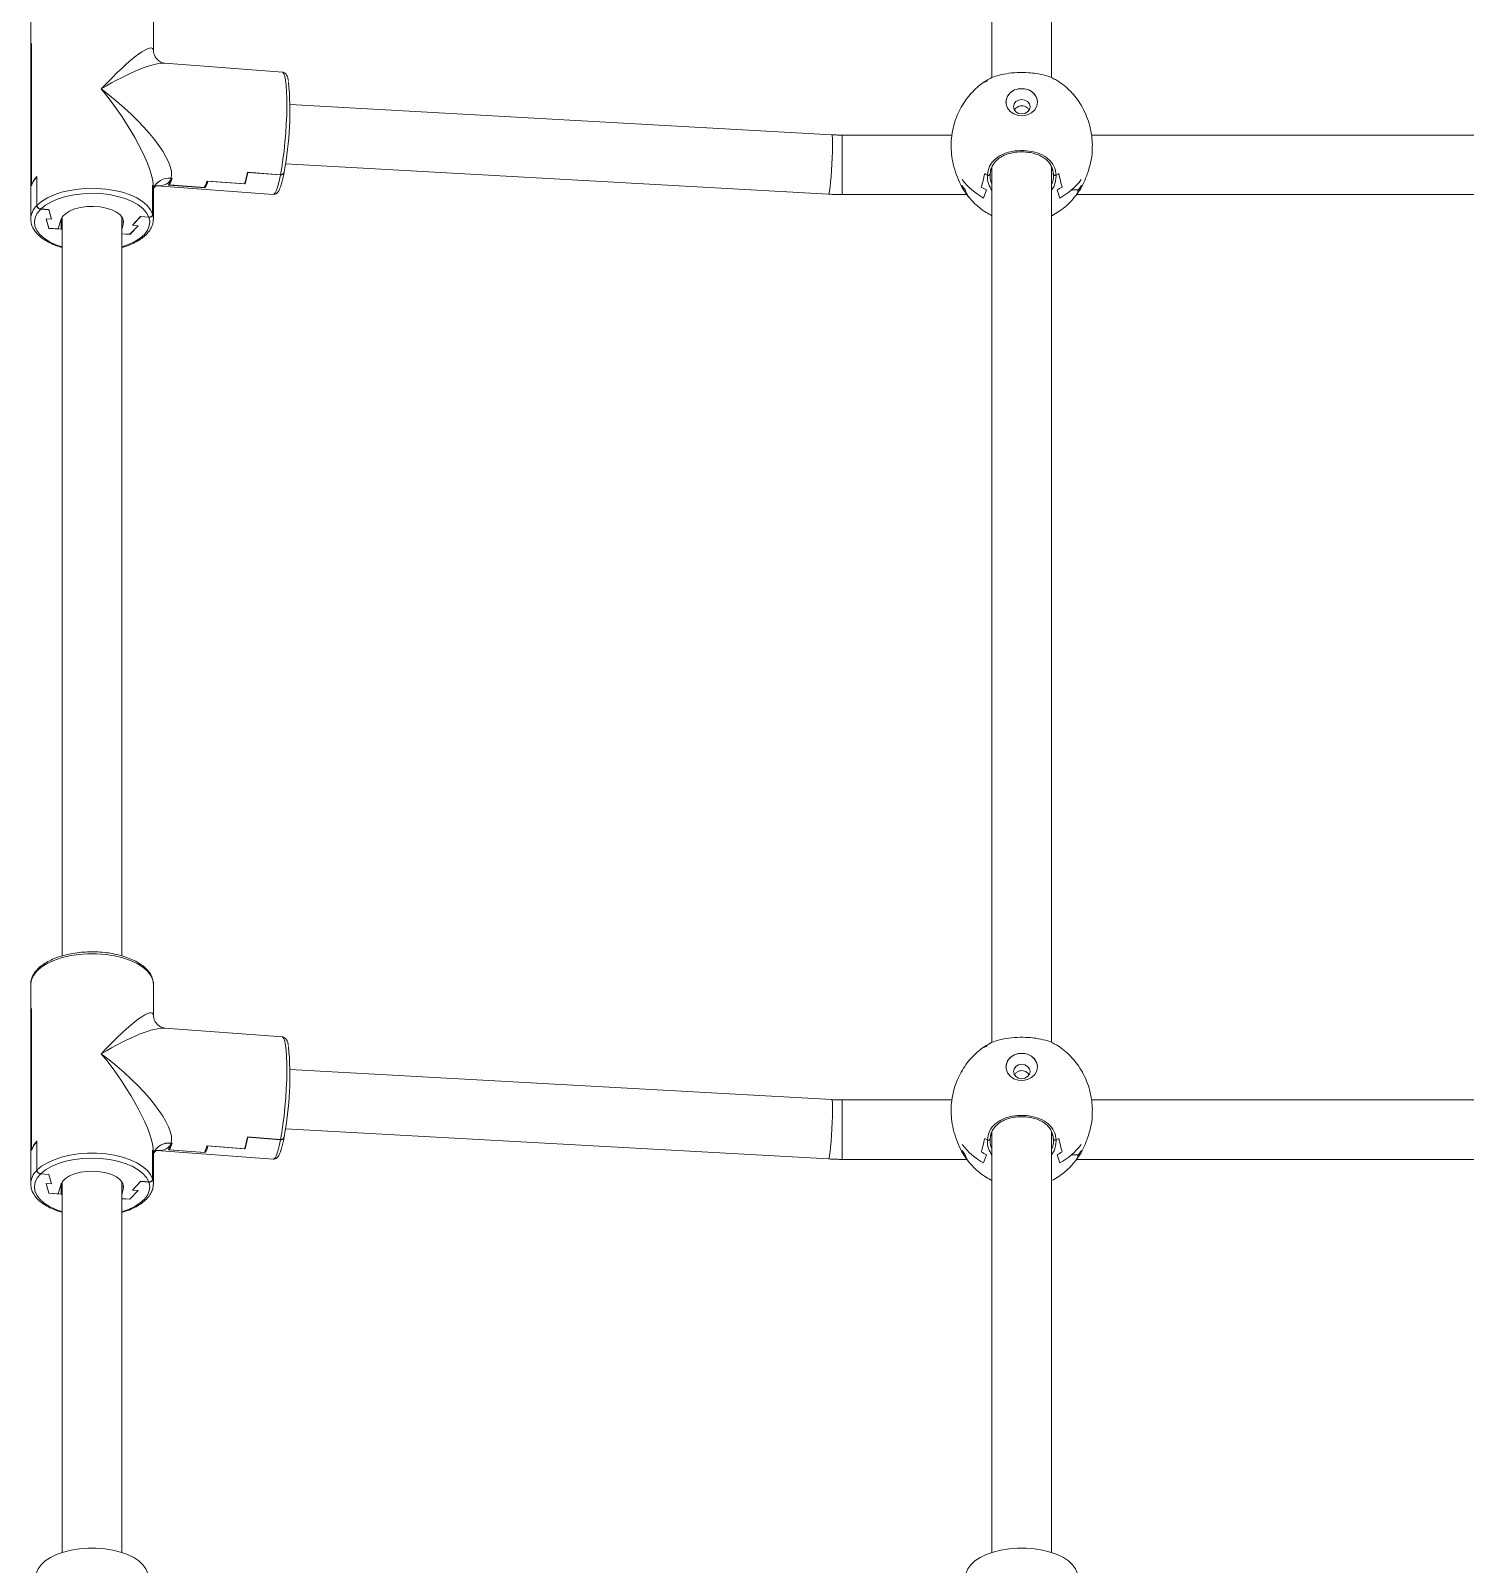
# Model space of a CAD drawing. Header units: millimetres. Extents: x -8092 to 6423, y -6886 to 5604.
# Drawn here: x -461.9 to -76.1, y 2579.3 to 2991.9 of the extents above; entities that cross this region are included whole.
import ezdxf

# ---------------------------------------------------------------- set-up
doc = ezdxf.new("R2010")
doc.units = ezdxf.units.MM
doc.layers.add('DIKOM_ОБЪЕКТ', color=7, linetype='Continuous')

msp = doc.modelspace()

# ---------------------------------------------------------------- linework, layer by layer
at = {"layer": 'DIKOM_ОБЪЕКТ', "color": 7, "linetype": 'Continuous', "lineweight": 15}
for p, q in [((-203.405, 3214.84), (-203.405, 2979.262)), ((-187.405, 2979.259), (-187.405, 3214.855)), ((-461.905, 2994.87), (-461.905, 2987.169)), ((-428.905, 2986.443), (-428.905, 2994.87)), ((-461.721, 2950.243), (-461.721, 2988.402)), ((-461.721, 2988.315), (-461.721, 2950.156)), ((-461.905, 2987.083), (-461.905, 2941.223)), ((-394.226, 2980.729), (-425.819, 2983.115)), ((-246.448, 2963.878), (-392.171, 2972)), ((-214.15, 2963.802), (-243.703, 2963.802)), ((-243.703, 2947.802), (-243.703, 2963.802)), ((35.85, 2963.802), (-176.648, 2963.802)), ((-393.384, 2956.043), (-247.338, 2947.903)), ((-203.405, 2955.258), (-203.405, 2719.68)), ((-187.405, 2719.677), (-187.405, 2955.274)), ((-460.255, 2952.53), (-460.255, 2944.829)), ((-460.255, 2952.53), (-460.209, 2952.526)), ((-460.209, 2952.664), (-460.209, 2944.876)), ((-429.112, 2950.315), (-429.112, 2942.528)), ((-424.89, 2950.357), (-415.001, 2949.61)), ((-424.605, 2950.885), (-424.605, 2950.396)), ((-415.211, 2949.686), (-424.605, 2950.396)), ((-424.145, 2952.164), (-423.898, 2952.146)), ((-414.504, 2951.436), (-404.368, 2950.671)), ((-414.257, 2951.418), (-404.269, 2950.663)), ((-404.269, 2950.663), (-404.269, 2951.011)), ((-394.724, 2953.149), (-403.623, 2953.821)), ((-403.539, 2953.736), (-403.539, 2953.814)), ((-403.539, 2953.736), (-394.739, 2953.072)), ((-203.921, 2953.209), (-203.921, 2952.786)), ((-461.721, 2950.243), (-461.695, 2950.241)), ((-429.112, 2950.178), (-429.095, 2950.177)), ((-429.095, 2942.476), (-429.095, 2950.177)), ((-428.905, 2949.011), (-428.905, 2949.651)), ((-428.905, 2941.223), (-428.905, 2948.924)), ((-427.974, 2950.184), (-396.711, 2947.822)), ((-415.001, 2949.61), (-415.001, 2950.076)), ((-243.703, 2947.802), (-210.165, 2947.802)), ((-209.607, 2947.073), (-209.431, 2947.073)), ((-205.655, 2946.86), (-204.905, 2949.045)), ((-204.905, 2949.045), (-205.655, 2946.86)), ((-186.701, 2950.061), (-187.405, 2948.986)), ((-185.905, 2949.045), (-185.155, 2946.86)), ((-185.155, 2946.86), (-185.905, 2949.045)), ((-182.017, 2949.037), (-180.221, 2949.037)), ((-180.642, 2947.802), (39.835, 2947.802)), ((-459.216, 2943.885), (-457.006, 2943.718)), ((-457.036, 2943.771), (-459.168, 2943.932)), ((-456.282, 2941.18), (-457.036, 2943.771)), ((-456.282, 2941.18), (-457.006, 2943.718)), ((-461.905, 2941.223), (-461.888, 2940.844)), ((-456.282, 2941.18), (-457.766, 2941.291)), ((-457.766, 2941.291), (-457.027, 2938.701)), ((-457.766, 2941.291), (-457.027, 2938.752)), ((-457.027, 2938.752), (-457.027, 2938.701)), ((-454.54, 2938.564), (-457.027, 2938.752)), ((-457.027, 2938.701), (-453.665, 2938.447)), ((-454.54, 2938.564), (-453.81, 2940.993)), ((-453.665, 2938.447), (-453.665, 2941.365)), ((-453.405, 2941.798), (-453.405, 2742.976)), ((-437.405, 2742.97), (-437.405, 2941.798)), ((-437, 2939.723), (-437.405, 2938.375)), ((-437, 2940.993), (-437, 2939.723)), ((-435.273, 2937.058), (-433.045, 2939.425)), ((-435.243, 2937.107), (-433.045, 2939.425)), ((-432.285, 2941.902), (-434.528, 2939.537)), ((-432.344, 2941.856), (-434.528, 2939.537)), ((-433.045, 2939.425), (-434.528, 2939.537)), ((-432.344, 2941.856), (-430.134, 2941.689)), ((-430.153, 2941.741), (-432.285, 2941.902)), ((-428.908, 2941.077), (-428.905, 2941.223)), ((-435.243, 2937.107), (-437.405, 2937.27)), ((-437.405, 2937.219), (-435.273, 2937.058)), ((-435.273, 2937.109), (-435.273, 2937.058)), ((-461.905, 2735.289), (-461.902, 2735.438)), ((-461.905, 2735.289), (-461.905, 2727.588)), ((-428.905, 2726.861), (-428.905, 2735.289)), ((-461.905, 2727.501), (-461.905, 2681.642)), ((-461.721, 2690.661), (-461.721, 2728.82)), ((-461.721, 2728.733), (-461.721, 2690.575)), ((-394.226, 2721.147), (-425.819, 2723.533)), ((-246.448, 2704.296), (-392.171, 2712.418)), ((-214.15, 2704.22), (-243.703, 2704.22)), ((-243.703, 2688.22), (-243.703, 2704.22)), ((35.85, 2704.22), (-176.648, 2704.22)), ((-393.384, 2696.461), (-247.338, 2688.321)), ((-203.405, 2695.676), (-203.405, 2582.449)), ((-187.405, 2582.449), (-187.405, 2695.692)), ((-461.721, 2690.661), (-461.695, 2690.659)), ((-460.255, 2692.948), (-460.255, 2685.247)), ((-460.255, 2692.948), (-460.209, 2692.945)), ((-460.209, 2693.082), (-460.209, 2685.295)), ((-429.112, 2690.733), (-429.112, 2682.946)), ((-429.112, 2690.596), (-429.095, 2690.595)), ((-429.095, 2682.894), (-429.095, 2690.595)), ((-427.974, 2690.602), (-396.711, 2688.241)), ((-424.89, 2690.775), (-415.001, 2690.029)), ((-424.605, 2691.303), (-424.605, 2690.814)), ((-415.211, 2690.104), (-424.605, 2690.814)), ((-424.145, 2692.583), (-423.898, 2692.564)), ((-415.001, 2690.029), (-415.001, 2690.494)), ((-414.504, 2691.854), (-404.368, 2691.089)), ((-414.257, 2691.836), (-404.269, 2691.082)), ((-404.269, 2691.082), (-404.269, 2691.43)), ((-394.724, 2693.567), (-403.623, 2694.239)), ((-403.539, 2694.155), (-403.539, 2694.233)), ((-403.539, 2694.155), (-394.739, 2693.49)), ((-203.921, 2693.627), (-203.921, 2693.204)), ((-186.701, 2690.479), (-187.405, 2689.405)), ((-428.905, 2689.429), (-428.905, 2690.069)), ((-428.905, 2681.642), (-428.905, 2689.343)), ((-243.703, 2688.22), (-210.165, 2688.22)), ((-209.607, 2687.492), (-209.431, 2687.492)), ((-205.655, 2687.278), (-204.905, 2689.463)), ((-204.905, 2689.463), (-205.655, 2687.278)), ((-185.905, 2689.463), (-185.155, 2687.278)), ((-185.155, 2687.278), (-185.905, 2689.463)), ((-182.017, 2689.455), (-180.221, 2689.455)), ((-180.642, 2688.22), (39.835, 2688.22)), ((-459.216, 2684.303), (-457.006, 2684.137)), ((-457.036, 2684.189), (-459.168, 2684.351)), ((-456.282, 2681.598), (-457.036, 2684.189)), ((-456.282, 2681.598), (-457.006, 2684.137)), ((-453.405, 2682.216), (-453.405, 2582.449)), ((-437.405, 2582.449), (-437.405, 2682.216)), ((-432.285, 2682.32), (-434.528, 2679.955)), ((-432.344, 2682.274), (-434.528, 2679.955)), ((-432.344, 2682.274), (-430.134, 2682.107)), ((-430.153, 2682.159), (-432.285, 2682.32)), ((-461.905, 2681.642), (-461.888, 2681.262)), ((-456.282, 2681.598), (-457.766, 2681.71)), ((-457.766, 2681.71), (-457.027, 2679.119)), ((-457.766, 2681.71), (-457.027, 2679.17)), ((-457.027, 2679.17), (-457.027, 2679.119)), ((-454.54, 2678.982), (-457.027, 2679.17)), ((-457.027, 2679.119), (-453.665, 2678.865)), ((-454.54, 2678.982), (-453.81, 2681.411)), ((-453.665, 2678.865), (-453.665, 2681.783)), ((-437, 2680.142), (-437.405, 2678.793)), ((-437, 2681.411), (-437, 2680.142)), ((-435.273, 2677.476), (-433.045, 2679.843)), ((-435.243, 2677.525), (-433.045, 2679.843)), ((-433.045, 2679.843), (-434.528, 2679.955)), ((-428.908, 2681.496), (-428.905, 2681.642)), ((-435.243, 2677.525), (-437.405, 2677.688)), ((-437.405, 2677.637), (-435.273, 2677.476)), ((-435.273, 2677.527), (-435.273, 2677.476))]:
    msp.add_line(p, q, dxfattribs=at)
at = {"layer": 'DIKOM_ОБЪЕКТ', "color": 7, "linetype": 'Continuous', "lineweight": 15, "flags": 128}
for points in [[(-394.724, 2953.149), (-394.384, 2955.075), (-394.068, 2957.207), (-393.783, 2959.495), (-393.536, 2961.89), (-393.331, 2964.338), (-393.175, 2966.785), (-393.069, 2969.176), (-393.016, 2971.458), (-393.019, 2973.58), (-393.075, 2975.495), (-393.185, 2977.16), (-393.346, 2978.539), (-393.554, 2979.601), (-393.805, 2980.321), (-394.092, 2980.685), (-394.226, 2980.729)], [(-191.155, 2972.674), (-191.344, 2971.59), (-191.894, 2970.602), (-192.755, 2969.798), (-193.852, 2969.25), (-195.088, 2969.006), (-196.351, 2969.088), (-197.53, 2969.489), (-198.521, 2970.172), (-199.234, 2971.078), (-199.608, 2972.125), (-199.608, 2973.222), (-199.234, 2974.269), (-198.521, 2975.175), (-197.53, 2975.858), (-196.351, 2976.259), (-195.088, 2976.341), (-193.852, 2976.097), (-192.755, 2975.549), (-191.894, 2974.745), (-191.344, 2973.758), (-191.155, 2972.674)], [(-195.405, 2973.377), (-196.266, 2973.229), (-196.996, 2972.807), (-197.484, 2972.176), (-197.655, 2971.43), (-197.484, 2970.685), (-196.996, 2970.054), (-196.266, 2969.632), (-195.405, 2969.484), (-194.544, 2969.632), (-193.814, 2970.054), (-193.326, 2970.685), (-193.155, 2971.43), (-193.326, 2972.176), (-193.814, 2972.807), (-194.544, 2973.229), (-195.405, 2973.377)], [(-247.338, 2947.903), (-247.306, 2947.92), (-247.192, 2948.218), (-247.064, 2948.874), (-246.927, 2949.859), (-246.79, 2951.126), (-246.657, 2952.616), (-246.535, 2954.258), (-246.43, 2955.977), (-246.346, 2957.692), (-246.288, 2959.323), (-246.259, 2960.793), (-246.259, 2962.034), (-246.288, 2962.988), (-246.346, 2963.61), (-246.43, 2963.87), (-246.448, 2963.878)], [(-396.711, 2947.822), (-396.527, 2947.868), (-396.185, 2948.235), (-395.827, 2948.958), (-395.461, 2950.023), (-395.096, 2951.404), (-394.739, 2953.072)], [(-460.209, 2944.876), (-458.967, 2945.934), (-457.427, 2946.889), (-455.621, 2947.719), (-453.591, 2948.405), (-451.38, 2948.934), (-449.037, 2949.292), (-446.614, 2949.473), (-444.165, 2949.471), (-441.743, 2949.289), (-439.402, 2948.928), (-437.193, 2948.398), (-435.165, 2947.709), (-433.362, 2946.878), (-431.825, 2945.922), (-430.588, 2944.862), (-429.676, 2943.722), (-429.112, 2942.528)], [(-459.168, 2943.932), (-457.9, 2944.956), (-456.331, 2945.87), (-454.499, 2946.651), (-452.448, 2947.28), (-450.227, 2947.743), (-447.891, 2948.028), (-445.495, 2948.128), (-443.096, 2948.042), (-440.753, 2947.77), (-438.522, 2947.32), (-436.457, 2946.703), (-434.607, 2945.933), (-433.017, 2945.028), (-431.726, 2944.012), (-430.763, 2942.907), (-430.153, 2941.741)], [(-459.216, 2943.885), (-460.119, 2942.801), (-460.686, 2941.66), (-460.903, 2940.49), (-460.765, 2939.317), (-460.276, 2938.167), (-459.447, 2937.068), (-458.297, 2936.044), (-456.851, 2935.119), (-455.144, 2934.313), (-453.405, 2933.703)], [(-437, 2939.723), (-436.92, 2940.613), (-437.212, 2941.492), (-437.861, 2942.321), (-438.84, 2943.065), (-440.106, 2943.69), (-441.604, 2944.169), (-443.267, 2944.482), (-445.024, 2944.615), (-446.798, 2944.562), (-448.511, 2944.324), (-450.088, 2943.914), (-451.461, 2943.348), (-452.569, 2942.652), (-453.363, 2941.855), (-453.81, 2940.993)], [(-428.905, 2941.223), (-428.905, 2941.242), (-429.095, 2942.476)], [(-453.405, 2938.415), (-453.506, 2938.431), (-453.665, 2938.447)], [(-437.405, 2933.703), (-435.621, 2934.332), (-433.92, 2935.14), (-432.481, 2936.068), (-431.339, 2937.095), (-430.518, 2938.195), (-430.037, 2939.346), (-429.908, 2940.519), (-430.134, 2941.689)], [(-461.902, 2735.438), (-461.726, 2736.505), (-461.181, 2737.712), (-460.283, 2738.865), (-459.052, 2739.938), (-457.515, 2740.907), (-455.707, 2741.75), (-453.668, 2742.448), (-451.444, 2742.986), (-449.085, 2743.352), (-446.644, 2743.537), (-444.175, 2743.537), (-441.733, 2743.353), (-439.374, 2742.988), (-437.15, 2742.45), (-435.11, 2741.753), (-433.301, 2740.91), (-431.763, 2739.942), (-430.531, 2738.869), (-429.632, 2737.716), (-429.086, 2736.509), (-428.905, 2735.289)], [(-394.724, 2693.567), (-394.384, 2695.493), (-394.068, 2697.625), (-393.783, 2699.913), (-393.536, 2702.309), (-393.331, 2704.757), (-393.175, 2707.203), (-393.069, 2709.594), (-393.016, 2711.876), (-393.019, 2713.998), (-393.075, 2715.913), (-393.185, 2717.579), (-393.346, 2718.957), (-393.554, 2720.019), (-393.805, 2720.739), (-394.092, 2721.103), (-394.226, 2721.147)], [(-191.155, 2713.092), (-191.344, 2712.008), (-191.894, 2711.02), (-192.755, 2710.217), (-193.852, 2709.669), (-195.088, 2709.425), (-196.351, 2709.507), (-197.53, 2709.907), (-198.521, 2710.591), (-199.234, 2711.496), (-199.608, 2712.544), (-199.608, 2713.64), (-199.234, 2714.688), (-198.521, 2715.593), (-197.53, 2716.277), (-196.351, 2716.677), (-195.088, 2716.759), (-193.852, 2716.515), (-192.755, 2715.967), (-191.894, 2715.163), (-191.344, 2714.176), (-191.155, 2713.092)], [(-195.405, 2713.796), (-196.266, 2713.647), (-196.996, 2713.225), (-197.484, 2712.594), (-197.655, 2711.849), (-197.484, 2711.104), (-196.996, 2710.472), (-196.266, 2710.05), (-195.405, 2709.902), (-194.544, 2710.05), (-193.814, 2710.472), (-193.326, 2711.104), (-193.155, 2711.849), (-193.326, 2712.594), (-193.814, 2713.225), (-194.544, 2713.647), (-195.405, 2713.796)], [(-247.338, 2688.321), (-247.306, 2688.338), (-247.192, 2688.636), (-247.064, 2689.293), (-246.927, 2690.277), (-246.79, 2691.544), (-246.657, 2693.034), (-246.535, 2694.677), (-246.43, 2696.396), (-246.346, 2698.111), (-246.288, 2699.741), (-246.259, 2701.212), (-246.259, 2702.453), (-246.288, 2703.406), (-246.346, 2704.028), (-246.43, 2704.289), (-246.448, 2704.296)], [(-396.711, 2688.241), (-396.527, 2688.287), (-396.185, 2688.653), (-395.827, 2689.377), (-395.461, 2690.441), (-395.096, 2691.822), (-394.739, 2693.49)], [(-460.209, 2685.295), (-458.967, 2686.353), (-457.427, 2687.307), (-455.621, 2688.137), (-453.591, 2688.824), (-451.38, 2689.352), (-449.037, 2689.71), (-446.614, 2689.891), (-444.165, 2689.89), (-441.743, 2689.707), (-439.402, 2689.346), (-437.193, 2688.816), (-435.165, 2688.127), (-433.362, 2687.296), (-431.825, 2686.34), (-430.588, 2685.28), (-429.676, 2684.141), (-429.112, 2682.946)], [(-459.168, 2684.351), (-457.9, 2685.375), (-456.331, 2686.288), (-454.499, 2687.069), (-452.448, 2687.698), (-450.227, 2688.161), (-447.891, 2688.446), (-445.495, 2688.546), (-443.096, 2688.46), (-440.753, 2688.188), (-438.522, 2687.739), (-436.457, 2687.121), (-434.607, 2686.351), (-433.017, 2685.447), (-431.726, 2684.43), (-430.763, 2683.325), (-430.153, 2682.159)], [(-459.216, 2684.303), (-460.119, 2683.219), (-460.686, 2682.079), (-460.903, 2680.908), (-460.765, 2679.735), (-460.276, 2678.586), (-459.447, 2677.486), (-458.297, 2676.462), (-456.851, 2675.537), (-455.144, 2674.732), (-453.405, 2674.121)], [(-437, 2680.142), (-436.92, 2681.032), (-437.212, 2681.91), (-437.861, 2682.739), (-438.84, 2683.483), (-440.106, 2684.108), (-441.604, 2684.588), (-443.267, 2684.9), (-445.024, 2685.033), (-446.798, 2684.98), (-448.511, 2684.743), (-450.088, 2684.332), (-451.461, 2683.767), (-452.569, 2683.07), (-453.363, 2682.273), (-453.81, 2681.411)], [(-437.405, 2674.121), (-435.621, 2674.75), (-433.92, 2675.559), (-432.481, 2676.487), (-431.339, 2677.513), (-430.518, 2678.614), (-430.037, 2679.764), (-429.908, 2680.937), (-430.134, 2682.107)], [(-428.905, 2681.642), (-428.905, 2681.66), (-429.095, 2682.894)], [(-453.405, 2678.834), (-453.506, 2678.849), (-453.665, 2678.865)], [(-460.405, 2576.088), (-460.306, 2576.951), (-459.869, 2578.081), (-459.093, 2579.164), (-457.996, 2580.176), (-456.603, 2581.091), (-454.949, 2581.89), (-453.07, 2582.552), (-451.012, 2583.063), (-448.823, 2583.41), (-446.553, 2583.586), (-444.257, 2583.586), (-441.987, 2583.41), (-439.798, 2583.063), (-437.74, 2582.552), (-435.862, 2581.89), (-434.207, 2581.091), (-432.815, 2580.176), (-431.718, 2579.164), (-430.941, 2578.081), (-430.504, 2576.951), (-430.405, 2576.088)], [(-210.405, 2576.088), (-210.306, 2576.951), (-209.869, 2578.081), (-209.093, 2579.164), (-207.996, 2580.176), (-206.603, 2581.091), (-204.949, 2581.89), (-203.07, 2582.552), (-201.012, 2583.063), (-198.823, 2583.41), (-196.553, 2583.586), (-194.257, 2583.586), (-191.987, 2583.41), (-189.798, 2583.063), (-187.74, 2582.552), (-185.862, 2581.89), (-184.207, 2581.091), (-182.815, 2580.176), (-181.718, 2579.164), (-180.941, 2578.081), (-180.504, 2576.951), (-180.405, 2576.088)]]:
    msp.add_lwpolyline(points, dxfattribs=at)
at = {"layer": 'DIKOM_ОБЪЕКТ', "color": 7, "linetype": 'Continuous', "lineweight": 15}
for centre, radius, start, end in [((-457.634, 2987.161), 4.271, 163.11611, 179.88905), ((-457.638, 2987.075), 4.267, 163.10861, 179.89655), ((-477.698, 2970.107), 85.497, 349.13053, 5.39345), ((-196.158, 2962.828), 17.75, 118.58443, 121.23912), ((-195.709, 2972.318), 3.955, 85.59106, 176.14941), ((-195.101, 2972.318), 3.955, 3.85004, 94.40939), ((-456.062, 2948.391), 5.954, 134.14326, 161.87743), ((-456.098, 2948.323), 5.915, 134.6577, 161.93882), ((-433.18, 2949.003), 4.275, 0.10776, 17.87903), ((-424.78, 2947.797), 4.413, 81.72264, 159.16009), ((-424.715, 2947.686), 4.514, 82.74128, 158.14145), ((-431.097, 2953.972), 7.183, 329.78137, 345.42187), ((-431.243, 2954.097), 7.6, 330.85261, 345.12165), ((-421.848, 2953.387), 7.599, 330.85259, 345.12335), ((-421.205, 2953.224), 7.179, 329.77737, 345.42586), ((-436.132, 2959.845), 33.062, 343.89009, 349.50127), ((-435.7, 2959.752), 32.718, 343.87244, 349.40607), ((-197.053, 2962.61), 17.946, 216.90443, 241.35785), ((-196.158, 2968.604), 17.75, 238.76088, 241.41557), ((-194.648, 2968.597), 17.742, 298.58404, 301.24002), ((-193.757, 2962.61), 17.946, 298.64221, 323.09551), ((-433.16, 2948.919), 4.255, 0.07631, 17.1969), ((-198.192, 2959.307), 16.099, 214.33586, 219.63872), ((-196.163, 2966.156), 19.215, 238.22809, 242.93638), ((-194.65, 2966.161), 19.221, 297.06449, 301.77132), ((-192.617, 2959.307), 16.097, 320.36133, 325.66454), ((-456.827, 2941.08), 5.08, 132.43794, 178.3807), ((-457.636, 2727.58), 4.269, 163.11188, 179.89327), ((-457.638, 2727.493), 4.267, 163.10861, 179.89655), ((-477.697, 2710.525), 85.496, 349.1305, 5.39349), ((-196.158, 2703.246), 17.75, 118.58443, 121.23912), ((-195.71, 2712.737), 3.954, 85.58468, 176.15211), ((-195.101, 2712.737), 3.954, 3.84734, 94.41577), ((-456.064, 2688.81), 5.952, 134.13675, 161.87887), ((-456.099, 2688.741), 5.913, 134.65328, 161.9381), ((-433.18, 2689.421), 4.274, 0.10993, 17.8801), ((-433.161, 2689.337), 4.256, 0.07847, 17.19474), ((-424.781, 2688.215), 4.413, 81.72025, 159.16248), ((-424.716, 2688.105), 4.514, 82.73893, 158.1438), ((-431.101, 2694.392), 7.188, 329.78647, 345.41676), ((-431.243, 2694.515), 7.6, 330.85261, 345.12165), ((-421.853, 2693.807), 7.605, 330.85774, 345.1182), ((-421.205, 2693.642), 7.179, 329.77737, 345.42586), ((-436.132, 2700.263), 33.062, 343.89009, 349.50127), ((-435.664, 2700.162), 32.682, 343.86855, 349.40796), ((-198.107, 2699.79), 16.205, 214.35336, 219.62123), ((-197.053, 2703.028), 17.946, 216.90443, 241.35785), ((-196.086, 2709.138), 17.886, 238.7564, 241.39127), ((-194.72, 2709.13), 17.877, 298.60834, 301.24451), ((-193.757, 2703.028), 17.946, 298.64221, 323.09551), ((-192.703, 2699.789), 16.204, 320.37883, 325.64704), ((-196.163, 2706.574), 19.215, 238.22809, 242.93638), ((-194.65, 2706.579), 19.221, 297.06449, 301.77132), ((-456.828, 2681.498), 5.079, 132.43407, 178.3817)]:
    msp.add_arc(centre, radius, start, end, dxfattribs=at)
for centre, major_axis, ratio, start_param, end_param in [((-445.405, 2968.047), (16.268, 19.056), 0.1445614, 6.1154456, 7.5367206), ((-445.405, 2968.047), (21.171, 14.357), 0.2181448, 0.2680119, 1.308825), ((-445.405, 2968.047), (20.81, -16.751), 0.2983621, 0.1206052, 1.6914015), ((-445.405, 2968.047), (-15.518, 21.054), 0.266356, 3.4883684, 4.9096435), ((-195.405, 2955.226), (8.5, 0), 0.3570899, 3.321044, 3.4862938), ((-195.405, 2955.226), (8.5, 0), 0.3570899, 5.9384841, 6.1049024), ((-445.405, 2968.047), (20.81, -16.751), 0.2983621, 5.8829027, 6.4037905), ((-445.405, 2968.047), (-15.518, 21.054), 0.266356, 3.4759652, 3.4883684), ((-445.405, 2708.465), (16.268, 19.056), 0.1445614, 6.1154456, 7.5367206), ((-445.405, 2708.465), (21.171, 14.357), 0.2181448, 0.2680119, 1.308825), ((-445.405, 2708.465), (20.81, -16.751), 0.2983621, 0.1206052, 1.6914015), ((-445.405, 2708.465), (-15.518, 21.054), 0.266356, 3.4883684, 4.9096435), ((-195.405, 2695.645), (8.5, 0), 0.3570899, 3.321044, 3.4862938), ((-195.405, 2695.645), (8.5, 0), 0.3570899, 5.9384841, 6.1049024), ((-445.405, 2708.465), (20.81, -16.751), 0.2983621, 5.8829027, 6.4037905), ((-445.405, 2708.465), (-15.518, 21.054), 0.266356, 3.4759652, 3.4883684)]:
    msp.add_ellipse(centre, major_axis=major_axis, ratio=ratio, start_param=start_param, end_param=end_param, dxfattribs=at)
for points, knots in [([(-425.874, 2983.127), (-425.934, 2983.131), (-426.115, 2983.143), (-426.742, 2983.316), (-427.575, 2983.803), (-428.317, 2984.587), (-428.756, 2985.453), (-428.897, 2986.116), (-428.897, 2986.313), (-428.896, 2986.382)], [0, 0, 0, 0, 0.0830258, 0.2482719, 0.4188044, 0.5946222, 0.7658339, 0.9183541, 1, 1, 1, 1]), ([(-392.597, 2978.395), (-392.62, 2978.531), (-392.712, 2979.061), (-392.9, 2979.6), (-393.197, 2980.154), (-393.574, 2980.522), (-394.006, 2980.753), (-394.229, 2980.717), (-394.256, 2980.713)], [0, 0, 0, 0, 0.1152486, 0.4481775, 0.6525374, 0.8193413, 0.9780397, 1, 1, 1, 1]), ([(-186.923, 2979.026), (-186.973, 2979.065), (-187.277, 2979.308), (-188.894, 2979.843), (-191.215, 2980.355), (-193.857, 2980.653), (-196.629, 2980.691), (-199.629, 2980.364), (-202.069, 2979.793), (-203.533, 2979.293), (-203.846, 2979.064), (-203.902, 2979.023)], [0, 0, 0, 0, 0.0296694, 0.1808942, 0.3225096, 0.4153346, 0.5546206, 0.6937433, 0.8321598, 0.9698582, 1, 1, 1, 1]), ([(-203.91, 2979.037), (-204.392, 2978.767), (-205.48, 2978.155), (-207.054, 2976.961), (-208.647, 2975.481), (-210.116, 2973.761), (-211.428, 2971.822), (-212.542, 2969.68), (-213.428, 2967.363), (-214.049, 2964.904), (-214.402, 2962.411), (-214.388, 2960.744), (-214.381, 2959.938)], [0, 0, 0, 0, 0.07123056, 0.16094634, 0.25500913, 0.35313828, 0.45506038, 0.56047332, 0.66903666, 0.7803251, 0.89389064, 1, 1, 1, 1]), ([(-176.454, 2959.906), (-176.433, 2960.497), (-176.38, 2961.972), (-176.657, 2964.33), (-177.244, 2966.937), (-178.163, 2969.464), (-179.345, 2971.771), (-180.736, 2973.82), (-182.267, 2975.595), (-183.967, 2977.136), (-185.521, 2978.29), (-186.553, 2978.835), (-186.921, 2979.029)], [0, 0, 0, 0, 0.0777483, 0.1941559, 0.3112219, 0.4285694, 0.546001, 0.6495591, 0.7509612, 0.8500155, 0.9464785, 1, 1, 1, 1]), ([(-197.365, 2970.517), (-197.329, 2970.593), (-197.193, 2970.881), (-196.738, 2971.279), (-196.093, 2971.616), (-195.62, 2971.655), (-195.405, 2971.673)], [0, 0, 0, 0, 0.1112161, 0.4206865, 0.7364567, 1, 1, 1, 1]), ([(-195.405, 2971.673), (-195.156, 2971.649), (-194.658, 2971.602), (-194.009, 2971.228), (-193.588, 2970.851), (-193.474, 2970.589), (-193.454, 2970.542)], [0, 0, 0, 0, 0.3081588, 0.6160754, 0.9303462, 1, 1, 1, 1]), ([(-243.703, 2963.802), (-244.239, 2963.806), (-245.155, 2963.813), (-246.069, 2963.859), (-246.448, 2963.878)], [0, 0, 0, 0, 0.58524988, 1, 1, 1, 1]), ([(-214.382, 2959.938), (-214.317, 2959.083), (-214.184, 2957.331), (-213.455, 2954.447), (-212.426, 2951.656), (-211.389, 2949.543), (-210.778, 2948.694), (-210.583, 2948.423)], [0, 0, 0, 0, 0.2031032, 0.4157958, 0.6393276, 0.8851519, 1, 1, 1, 1]), ([(-204.651, 2953.017), (-204.518, 2953.843), (-204.246, 2955.542), (-202.505, 2957.608), (-200.241, 2958.85), (-197.674, 2959.54), (-194.91, 2959.74), (-191.864, 2959.311), (-189.218, 2958.228), (-187.277, 2956.527), (-186.336, 2954.68), (-186.206, 2953.453), (-186.16, 2953.017)], [0, 0, 0, 0, 0.11143097, 0.22935973, 0.33901517, 0.4101115, 0.51671066, 0.62325683, 0.72939313, 0.83480247, 0.94141504, 1, 1, 1, 1]), ([(-202.563, 2956.586), (-202.268, 2956.891), (-201.669, 2957.511), (-200.453, 2958.236), (-199.059, 2958.792), (-197.527, 2959.147), (-195.918, 2959.307), (-194.291, 2959.271), (-192.703, 2959.038), (-191.225, 2958.611), (-189.906, 2957.999), (-188.799, 2957.211), (-187.915, 2956.266), (-187.303, 2955.171), (-186.974, 2954.196), (-186.96, 2953.58), (-186.956, 2953.391)], [0, 0, 0, 0, 0.0729817, 0.1480007, 0.2224401, 0.296466, 0.3702299, 0.4443419, 0.5183531, 0.5922745, 0.6656105, 0.738954, 0.8126117, 0.8882773, 0.9657394, 1, 1, 1, 1]), ([(-180.22, 2948.443), (-180, 2948.75), (-179.334, 2949.682), (-178.41, 2951.628), (-177.608, 2953.763), (-176.954, 2955.953), (-176.51, 2958.125), (-176.456, 2959.51), (-176.44, 2959.906)], [0, 0, 0, 0, 0.1296315, 0.3931314, 0.5236448, 0.6586053, 0.9024061, 1, 1, 1, 1]), ([(-203.854, 2953.391), (-203.839, 2953.661), (-203.801, 2954.374), (-203.371, 2955.433), (-202.937, 2956.236), (-202.58, 2956.569), (-202.563, 2956.586)], [0, 0, 0, 0, 0.2308602, 0.6101543, 0.9805499, 1, 1, 1, 1]), ([(-394.764, 2949.843), (-394.727, 2949.936), (-394.556, 2950.359), (-394.281, 2951.37), (-393.968, 2952.697), (-393.786, 2953.645), (-393.714, 2954.018)], [0, 0, 0, 0, 0.0994717, 0.4496779, 0.7831367, 1, 1, 1, 1]), ([(-393.75, 2953.906), (-393.758, 2953.82), (-393.775, 2953.627), (-393.93, 2953.364), (-394.186, 2953.163), (-394.474, 2953.068), (-394.663, 2953.071), (-394.739, 2953.072)], [0, 0, 0, 0, 0.1872111, 0.4186552, 0.642921, 0.8564505, 1, 1, 1, 1]), ([(-393.735, 2953.985), (-393.74, 2953.914), (-393.754, 2953.736), (-393.885, 2953.478), (-394.104, 2953.286), (-394.365, 2953.171), (-394.569, 2953.14), (-394.699, 2953.147), (-394.724, 2953.149)], [0, 0, 0, 0, 0.15313625, 0.38588013, 0.6118429, 0.75338668, 0.95370582, 1, 1, 1, 1]), ([(-206.28, 2949.82), (-206.126, 2950.354), (-205.816, 2951.428), (-205.515, 2952.758), (-205.364, 2953.427)], [0, 0, 0, 0, 0.4965727, 1, 1, 1, 1]), ([(-205.364, 2953.427), (-205.513, 2952.767), (-205.814, 2951.437), (-206.124, 2950.362), (-206.28, 2949.82)], [0, 0, 0, 0, 0.4964847, 1, 1, 1, 1]), ([(-203.89, 2953.427), (-203.897, 2953.371), (-203.909, 2953.259), (-204.008, 2953.111), (-204.15, 2953.004), (-204.319, 2952.951), (-204.488, 2952.954), (-204.596, 2952.988), (-204.645, 2953.015), (-204.651, 2953.017)], [0, 0, 0, 0, 0.1776578, 0.3555166, 0.5284727, 0.6893395, 0.8388681, 0.9830162, 1, 1, 1, 1]), ([(-204.651, 2953.017), (-204.603, 2952.997), (-204.508, 2952.955), (-204.345, 2952.95), (-204.191, 2952.988), (-204.055, 2953.069), (-203.95, 2953.189), (-203.897, 2953.316), (-203.892, 2953.398), (-203.89, 2953.427)], [0, 0, 0, 0, 0.1453632, 0.2907981, 0.4346782, 0.582128, 0.7386268, 0.906297, 1, 1, 1, 1]), ([(-203.405, 2948.901), (-203.774, 2949.507), (-204.576, 2950.827), (-204.625, 2952.249), (-204.651, 2953.017)], [0, 0, 0, 0, 0.4596843, 1, 1, 1, 1]), ([(-203.89, 2953.427), (-203.919, 2952.641), (-203.953, 2951.693), (-203.484, 2950.811), (-203.405, 2950.662)], [0, 0, 0, 0, 0.8306348, 1, 1, 1, 1]), ([(-187.405, 2950.464), (-187.405, 2950.464), (-186.918, 2951.26), (-186.876, 2952.314), (-186.914, 2953.291), (-186.92, 2953.427)], [0, 0, 0, 0, 0.0004298, 0.8605462, 1, 1, 1, 1]), ([(-186.16, 2953.017), (-186.207, 2952.997), (-186.302, 2952.955), (-186.465, 2952.95), (-186.619, 2952.988), (-186.756, 2953.069), (-186.86, 2953.189), (-186.913, 2953.316), (-186.918, 2953.398), (-186.92, 2953.427)], [0, 0, 0, 0, 0.14537, 0.2907985, 0.4346724, 0.5821284, 0.7386277, 0.9062961, 1, 1, 1, 1]), ([(-186.92, 2953.427), (-186.914, 2953.371), (-186.901, 2953.259), (-186.803, 2953.111), (-186.66, 2953.004), (-186.491, 2952.951), (-186.323, 2952.954), (-186.215, 2952.988), (-186.165, 2953.015), (-186.16, 2953.017)], [0, 0, 0, 0, 0.1776599, 0.3555197, 0.5284766, 0.6893378, 0.8388673, 0.9830161, 1, 1, 1, 1]), ([(-186.16, 2953.017), (-186.157, 2952.928), (-186.125, 2951.948), (-186.427, 2950.959), (-186.701, 2950.061)], [0, 0, 0, 0, 0.0913885, 1, 1, 1, 1]), ([(-185.447, 2953.427), (-185.297, 2952.767), (-184.997, 2951.437), (-184.686, 2950.362), (-184.53, 2949.82)], [0, 0, 0, 0, 0.4964848, 1, 1, 1, 1]), ([(-184.53, 2949.82), (-184.684, 2950.354), (-184.995, 2951.428), (-185.295, 2952.758), (-185.447, 2953.427)], [0, 0, 0, 0, 0.4965729, 1, 1, 1, 1]), ([(-428.804, 2949.515), (-428.776, 2949.565), (-428.68, 2949.733), (-428.319, 2950.058), (-427.971, 2950.201), (-427.956, 2950.203), (-427.949, 2950.203)], [0, 0, 0, 0, 0.1454759, 0.4899139, 0.7898116, 1, 1, 1, 1]), ([(-396.682, 2947.838), (-396.492, 2947.849), (-396.096, 2947.87), (-395.669, 2948.19), (-395.325, 2948.594), (-395.036, 2949.101), (-394.85, 2949.609), (-394.764, 2949.843)], [0, 0, 0, 0, 0.1507725, 0.3139926, 0.5021651, 0.7706144, 1, 1, 1, 1]), ([(-247.338, 2947.903), (-246.63, 2947.869), (-245.419, 2947.811), (-244.206, 2947.804), (-243.703, 2947.802)], [0, 0, 0, 0, 0.585252, 1, 1, 1, 1]), ([(-209.607, 2947.073), (-209.851, 2947.393), (-210.343, 2948.038), (-210.507, 2948.702), (-210.589, 2949.037)], [0, 0, 0, 0, 0.4964798, 1, 1, 1, 1]), ([(-210.589, 2949.037), (-210.508, 2948.707), (-210.345, 2948.042), (-209.854, 2947.398), (-209.607, 2947.073)], [0, 0, 0, 0, 0.4965692, 1, 1, 1, 1]), ([(-210.586, 2948.421), (-210.411, 2948.14), (-210.155, 2947.729), (-209.83, 2947.368), (-209.729, 2947.254)], [0, 0, 0, 0, 0.6859058, 1, 1, 1, 1]), ([(-209.538, 2947.034), (-209.199, 2946.625), (-208.374, 2945.63), (-206.841, 2944.271), (-205.137, 2943.013), (-203.938, 2942.388), (-203.405, 2942.11)], [0, 0, 0, 0, 0.2019007, 0.491738, 0.7739944, 1, 1, 1, 1]), ([(-187.405, 2942.102), (-187.329, 2942.136), (-186.65, 2942.442), (-185.427, 2943.209), (-183.756, 2944.441), (-182.293, 2945.783), (-181.48, 2946.773), (-181.125, 2947.205)], [0, 0, 0, 0, 0.0306675, 0.2718352, 0.5263749, 0.7932479, 1, 1, 1, 1]), ([(-181.125, 2947.205), (-180.996, 2947.35), (-180.653, 2947.733), (-180.381, 2948.167), (-180.212, 2948.438)], [0, 0, 0, 0, 0.3776594, 1, 1, 1, 1]), ([(-180.221, 2949.037), (-180.3, 2948.707), (-180.449, 2948.085), (-180.905, 2947.482), (-181.119, 2947.199)], [0, 0, 0, 0, 0.5309876, 1, 1, 1, 1]), ([(-180.221, 2949.037), (-180.3, 2948.707), (-180.449, 2948.085), (-180.905, 2947.482), (-181.119, 2947.199)], [0, 0, 0, 0, 0.5309876, 1, 1, 1, 1]), ([(-459.216, 2943.885), (-459.23, 2943.886), (-459.367, 2943.898), (-459.625, 2943.966), (-459.939, 2944.158), (-460.134, 2944.39), (-460.237, 2944.62), (-460.249, 2944.756), (-460.255, 2944.829)], [0, 0, 0, 0, 0.02608091, 0.2583446, 0.48819575, 0.70922104, 0.84345187, 1, 1, 1, 1]), ([(-459.168, 2943.932), (-459.265, 2943.946), (-459.485, 2943.978), (-459.764, 2944.117), (-459.999, 2944.319), (-460.158, 2944.558), (-460.208, 2944.762), (-460.209, 2944.866), (-460.209, 2944.876)], [0, 0, 0, 0, 0.1826289, 0.4149133, 0.5692609, 0.77386, 0.9788987, 1, 1, 1, 1]), ([(-429.112, 2942.528), (-429.112, 2942.518), (-429.113, 2942.416), (-429.16, 2942.224), (-429.328, 2941.991), (-429.583, 2941.821), (-429.872, 2941.736), (-430.069, 2941.74), (-430.153, 2941.741)], [0, 0, 0, 0, 0.02113679, 0.22106892, 0.42138972, 0.62753727, 0.84308634, 1, 1, 1, 1]), ([(-429.095, 2942.476), (-429.104, 2942.392), (-429.122, 2942.216), (-429.272, 2941.981), (-429.509, 2941.797), (-429.809, 2941.688), (-430.028, 2941.689), (-430.134, 2941.689)], [0, 0, 0, 0, 0.1812305, 0.3816656, 0.5867016, 0.8003052, 1, 1, 1, 1]), ([(-461.846, 2940.778), (-461.83, 2940.546), (-461.786, 2939.899), (-461.37, 2938.871), (-460.647, 2937.726), (-459.622, 2936.65), (-458.321, 2935.656), (-456.758, 2934.772), (-455.116, 2934.052), (-453.928, 2933.697), (-453.405, 2933.541)], [0, 0, 0, 0, 0.072679, 0.2019563, 0.3333785, 0.4688136, 0.6077085, 0.7483423, 0.8892028, 1, 1, 1, 1]), ([(-437.405, 2933.536), (-436.83, 2933.712), (-435.594, 2934.089), (-433.913, 2934.841), (-432.355, 2935.744), (-431.047, 2936.774), (-430.011, 2937.914), (-429.307, 2939.142), (-428.945, 2940.207), (-428.948, 2940.847), (-428.949, 2941.051)], [0, 0, 0, 0, 0.1191743, 0.2559923, 0.3934567, 0.5315425, 0.6695791, 0.8058067, 0.9380903, 1, 1, 1, 1]), ([(-428.929, 2735.035), (-428.921, 2735.085), (-428.845, 2735.548), (-429.007, 2736.436), (-429.425, 2737.641), (-430.167, 2738.786), (-431.187, 2739.862), (-432.49, 2740.855), (-434.049, 2741.743), (-435.83, 2742.504), (-437.792, 2743.126), (-439.895, 2743.598), (-442.099, 2743.913), (-444.363, 2744.069), (-446.646, 2744.062), (-448.906, 2743.893), (-451.1, 2743.563), (-453.189, 2743.079), (-455.134, 2742.446), (-456.9, 2741.673), (-458.455, 2740.767), (-459.764, 2739.737), (-460.799, 2738.598), (-461.503, 2737.369), (-461.865, 2736.306), (-461.862, 2735.667), (-461.861, 2735.464)], [0, 0, 0, 0, 0.0050455, 0.0466157, 0.0879643, 0.1300008, 0.1733199, 0.2177481, 0.2627296, 0.3077825, 0.3527186, 0.3975196, 0.4422114, 0.4868353, 0.5314304, 0.5760348, 0.6206777, 0.665401, 0.71025, 0.7552737, 0.8005117, 0.8459554, 0.8913802, 0.936213, 0.9797459, 1, 1, 1, 1]), ([(-425.874, 2723.545), (-425.934, 2723.549), (-426.115, 2723.561), (-426.742, 2723.734), (-427.575, 2724.221), (-428.317, 2725.006), (-428.756, 2725.872), (-428.897, 2726.534), (-428.897, 2726.731), (-428.896, 2726.8)], [0, 0, 0, 0, 0.0830267, 0.248279, 0.4188045, 0.5946343, 0.7658466, 0.9183673, 1, 1, 1, 1]), ([(-392.597, 2718.813), (-392.62, 2718.95), (-392.712, 2719.479), (-392.9, 2720.018), (-393.197, 2720.573), (-393.574, 2720.94), (-394.006, 2721.172), (-394.229, 2721.136), (-394.256, 2721.131)], [0, 0, 0, 0, 0.1152467, 0.4481778, 0.6525373, 0.8193363, 0.9780378, 1, 1, 1, 1]), ([(-203.91, 2719.456), (-204.392, 2719.185), (-205.48, 2718.573), (-207.054, 2717.379), (-208.647, 2715.899), (-210.116, 2714.18), (-211.428, 2712.24), (-212.542, 2710.098), (-213.429, 2707.781), (-214.049, 2705.323), (-214.402, 2702.829), (-214.388, 2701.162), (-214.381, 2700.357)], [0, 0, 0, 0, 0.0712353, 0.1609509, 0.2550127, 0.3531417, 0.4550632, 0.5604756, 0.6690284, 0.7803264, 0.8938907, 1, 1, 1, 1]), ([(-186.923, 2719.444), (-186.973, 2719.483), (-187.277, 2719.726), (-188.894, 2720.261), (-191.215, 2720.773), (-193.857, 2721.071), (-196.629, 2721.109), (-199.629, 2720.782), (-202.069, 2720.211), (-203.533, 2719.711), (-203.846, 2719.483), (-203.902, 2719.442)], [0, 0, 0, 0, 0.0296693, 0.1808964, 0.3225098, 0.4153347, 0.5546206, 0.6937429, 0.8321598, 0.9698603, 1, 1, 1, 1]), ([(-176.454, 2700.324), (-176.433, 2700.915), (-176.38, 2702.39), (-176.657, 2704.748), (-177.244, 2707.356), (-178.163, 2709.882), (-179.345, 2712.189), (-180.736, 2714.238), (-182.267, 2716.013), (-183.967, 2717.554), (-185.521, 2718.708), (-186.553, 2719.253), (-186.921, 2719.448)], [0, 0, 0, 0, 0.07775808, 0.19415584, 0.3112314, 0.42856957, 0.54600112, 0.64955922, 0.75096124, 0.85001548, 0.9464788, 1, 1, 1, 1]), ([(-197.365, 2710.935), (-197.329, 2711.011), (-197.193, 2711.299), (-196.738, 2711.698), (-196.093, 2712.035), (-195.62, 2712.074), (-195.405, 2712.092)], [0, 0, 0, 0, 0.1111396, 0.4206169, 0.7364457, 1, 1, 1, 1]), ([(-195.405, 2712.092), (-195.156, 2712.068), (-194.658, 2712.02), (-194.009, 2711.647), (-193.588, 2711.269), (-193.474, 2711.007), (-193.454, 2710.96)], [0, 0, 0, 0, 0.3081671, 0.6160759, 0.9303387, 1, 1, 1, 1]), ([(-243.703, 2704.22), (-244.239, 2704.224), (-245.155, 2704.232), (-246.069, 2704.277), (-246.448, 2704.296)], [0, 0, 0, 0, 0.5852525, 1, 1, 1, 1]), ([(-214.382, 2700.357), (-214.317, 2699.501), (-214.184, 2697.749), (-213.455, 2694.866), (-212.426, 2692.074), (-211.389, 2689.962), (-210.778, 2689.112), (-210.583, 2688.842)], [0, 0, 0, 0, 0.20308925, 0.41580193, 0.63932186, 0.88514706, 1, 1, 1, 1]), ([(-204.651, 2693.436), (-204.518, 2694.261), (-204.246, 2695.961), (-202.505, 2698.026), (-200.241, 2699.269), (-197.674, 2699.958), (-194.91, 2700.159), (-191.864, 2699.729), (-189.218, 2698.646), (-187.277, 2696.945), (-186.336, 2695.098), (-186.206, 2693.871), (-186.16, 2693.436)], [0, 0, 0, 0, 0.111438, 0.229361, 0.339016, 0.410112, 0.5167112, 0.6232584, 0.7293942, 0.8348019, 0.9414153, 1, 1, 1, 1]), ([(-202.563, 2697.004), (-202.268, 2697.309), (-201.669, 2697.929), (-200.453, 2698.654), (-199.059, 2699.21), (-197.527, 2699.565), (-195.918, 2699.725), (-194.291, 2699.689), (-192.703, 2699.457), (-191.225, 2699.029), (-189.906, 2698.417), (-188.799, 2697.629), (-187.915, 2696.684), (-187.303, 2695.589), (-186.974, 2694.615), (-186.96, 2693.998), (-186.956, 2693.809)], [0, 0, 0, 0, 0.0729829, 0.1480014, 0.2224394, 0.2964648, 0.3702282, 0.4443399, 0.518349, 0.59227, 0.6656055, 0.7389471, 0.8126124, 0.8882775, 0.9657296, 1, 1, 1, 1]), ([(-180.22, 2688.862), (-180, 2689.169), (-179.334, 2690.1), (-178.41, 2692.047), (-177.608, 2694.181), (-176.954, 2696.372), (-176.51, 2698.543), (-176.456, 2699.928), (-176.44, 2700.324)], [0, 0, 0, 0, 0.1296284, 0.3931309, 0.5236432, 0.6586038, 0.9024221, 1, 1, 1, 1]), ([(-394.764, 2690.261), (-394.727, 2690.355), (-394.556, 2690.777), (-394.281, 2691.789), (-393.968, 2693.116), (-393.786, 2694.063), (-393.714, 2694.436)], [0, 0, 0, 0, 0.09945186, 0.44966574, 0.78313196, 1, 1, 1, 1]), ([(-203.854, 2693.809), (-203.839, 2694.079), (-203.801, 2694.793), (-203.371, 2695.851), (-202.938, 2696.655), (-202.58, 2696.987), (-202.563, 2697.004)], [0, 0, 0, 0, 0.2309054, 0.6101524, 0.9805783, 1, 1, 1, 1]), ([(-428.804, 2689.933), (-428.776, 2689.983), (-428.68, 2690.152), (-428.319, 2690.476), (-427.971, 2690.62), (-427.956, 2690.621), (-427.949, 2690.621)], [0, 0, 0, 0, 0.1454815, 0.489909, 0.7898037, 1, 1, 1, 1]), ([(-393.75, 2694.324), (-393.758, 2694.238), (-393.775, 2694.045), (-393.93, 2693.782), (-394.186, 2693.581), (-394.474, 2693.487), (-394.663, 2693.489), (-394.739, 2693.49)], [0, 0, 0, 0, 0.18718934, 0.41871779, 0.64295754, 0.85647413, 1, 1, 1, 1]), ([(-393.735, 2694.403), (-393.74, 2694.332), (-393.754, 2694.154), (-393.885, 2693.897), (-394.104, 2693.704), (-394.365, 2693.589), (-394.569, 2693.559), (-394.699, 2693.565), (-394.724, 2693.567)], [0, 0, 0, 0, 0.1531442, 0.3858049, 0.6118493, 0.7534004, 0.9537094, 1, 1, 1, 1]), ([(-206.28, 2690.239), (-206.126, 2690.772), (-205.816, 2691.846), (-205.515, 2693.176), (-205.364, 2693.846)], [0, 0, 0, 0, 0.4965627, 1, 1, 1, 1]), ([(-205.364, 2693.846), (-205.513, 2693.185), (-205.814, 2691.855), (-206.124, 2690.78), (-206.28, 2690.239)], [0, 0, 0, 0, 0.4964761, 1, 1, 1, 1]), ([(-203.89, 2693.846), (-203.897, 2693.79), (-203.909, 2693.678), (-204.008, 2693.53), (-204.15, 2693.422), (-204.319, 2693.369), (-204.488, 2693.371), (-204.595, 2693.407), (-204.645, 2693.433), (-204.651, 2693.436)], [0, 0, 0, 0, 0.1778309, 0.3555105, 0.5284532, 0.6893805, 0.8388976, 0.9831009, 1, 1, 1, 1]), ([(-204.651, 2693.436), (-204.603, 2693.415), (-204.508, 2693.374), (-204.346, 2693.368), (-204.191, 2693.406), (-204.055, 2693.488), (-203.95, 2693.608), (-203.897, 2693.734), (-203.892, 2693.816), (-203.89, 2693.846)], [0, 0, 0, 0, 0.1452859, 0.2907151, 0.4345804, 0.5821068, 0.7384391, 0.906118, 1, 1, 1, 1]), ([(-203.405, 2689.319), (-203.774, 2689.926), (-204.576, 2691.245), (-204.625, 2692.667), (-204.651, 2693.436)], [0, 0, 0, 0, 0.4597152, 1, 1, 1, 1]), ([(-203.89, 2693.846), (-203.919, 2693.059), (-203.953, 2692.112), (-203.484, 2691.229), (-203.405, 2691.08)], [0, 0, 0, 0, 0.8306515, 1, 1, 1, 1]), ([(-187.405, 2690.882), (-187.405, 2690.882), (-186.918, 2691.678), (-186.876, 2692.732), (-186.914, 2693.709), (-186.92, 2693.846)], [0, 0, 0, 0, 0.0004298, 0.8605026, 1, 1, 1, 1]), ([(-186.16, 2693.436), (-186.207, 2693.415), (-186.302, 2693.374), (-186.465, 2693.368), (-186.62, 2693.406), (-186.756, 2693.488), (-186.86, 2693.608), (-186.913, 2693.734), (-186.918, 2693.816), (-186.92, 2693.846)], [0, 0, 0, 0, 0.1452927, 0.2907154, 0.4345746, 0.5821072, 0.73844, 0.9061171, 1, 1, 1, 1]), ([(-186.92, 2693.846), (-186.914, 2693.79), (-186.901, 2693.678), (-186.803, 2693.53), (-186.66, 2693.422), (-186.491, 2693.369), (-186.323, 2693.371), (-186.215, 2693.407), (-186.165, 2693.433), (-186.16, 2693.436)], [0, 0, 0, 0, 0.177833, 0.3555136, 0.5284572, 0.6893789, 0.8388967, 0.9831008, 1, 1, 1, 1]), ([(-186.16, 2693.436), (-186.157, 2693.346), (-186.125, 2692.366), (-186.427, 2691.378), (-186.701, 2690.479)], [0, 0, 0, 0, 0.0913787, 1, 1, 1, 1]), ([(-185.447, 2693.846), (-185.297, 2693.185), (-184.997, 2691.855), (-184.686, 2690.78), (-184.53, 2690.239)], [0, 0, 0, 0, 0.4964762, 1, 1, 1, 1]), ([(-184.53, 2690.239), (-184.684, 2690.772), (-184.995, 2691.846), (-185.295, 2693.176), (-185.447, 2693.846)], [0, 0, 0, 0, 0.4965628, 1, 1, 1, 1]), ([(-396.682, 2688.257), (-396.492, 2688.267), (-396.096, 2688.289), (-395.669, 2688.608), (-395.325, 2689.013), (-395.036, 2689.519), (-394.85, 2690.027), (-394.764, 2690.261)], [0, 0, 0, 0, 0.1507706, 0.3139808, 0.5021607, 0.7705954, 1, 1, 1, 1]), ([(-247.338, 2688.321), (-246.63, 2688.287), (-245.419, 2688.23), (-244.206, 2688.223), (-243.703, 2688.22)], [0, 0, 0, 0, 0.58525171, 1, 1, 1, 1]), ([(-209.607, 2687.492), (-209.851, 2687.812), (-210.343, 2688.456), (-210.507, 2689.121), (-210.589, 2689.455)], [0, 0, 0, 0, 0.4964919, 1, 1, 1, 1]), ([(-210.589, 2689.455), (-210.508, 2689.125), (-210.345, 2688.46), (-209.854, 2687.816), (-209.607, 2687.492)], [0, 0, 0, 0, 0.4965716, 1, 1, 1, 1]), ([(-210.586, 2688.84), (-210.411, 2688.558), (-210.155, 2688.147), (-209.83, 2687.786), (-209.729, 2687.672)], [0, 0, 0, 0, 0.6858287, 1, 1, 1, 1]), ([(-209.538, 2687.452), (-209.199, 2687.044), (-208.374, 2686.048), (-206.841, 2684.689), (-205.137, 2683.431), (-203.938, 2682.806), (-203.405, 2682.528)], [0, 0, 0, 0, 0.2019183, 0.4917481, 0.7739994, 1, 1, 1, 1]), ([(-187.405, 2682.52), (-187.329, 2682.554), (-186.65, 2682.86), (-185.427, 2683.628), (-183.756, 2684.859), (-182.293, 2686.201), (-181.48, 2687.191), (-181.125, 2687.623)], [0, 0, 0, 0, 0.030656, 0.2718265, 0.5263704, 0.7932454, 1, 1, 1, 1]), ([(-181.125, 2687.623), (-180.996, 2687.768), (-180.653, 2688.151), (-180.381, 2688.586), (-180.212, 2688.856)], [0, 0, 0, 0, 0.37765648, 1, 1, 1, 1]), ([(-180.221, 2689.455), (-180.3, 2689.125), (-180.449, 2688.503), (-180.905, 2687.9), (-181.119, 2687.617)], [0, 0, 0, 0, 0.5309876, 1, 1, 1, 1]), ([(-180.221, 2689.455), (-180.3, 2689.125), (-180.449, 2688.503), (-180.905, 2687.9), (-181.119, 2687.617)], [0, 0, 0, 0, 0.5309876, 1, 1, 1, 1]), ([(-459.216, 2684.303), (-459.23, 2684.305), (-459.367, 2684.316), (-459.625, 2684.384), (-459.939, 2684.576), (-460.134, 2684.809), (-460.237, 2685.038), (-460.249, 2685.174), (-460.255, 2685.247)], [0, 0, 0, 0, 0.0260778, 0.2583532, 0.4882872, 0.7093353, 0.8435729, 1, 1, 1, 1]), ([(-459.168, 2684.351), (-459.265, 2684.364), (-459.485, 2684.396), (-459.764, 2684.536), (-459.999, 2684.737), (-460.158, 2684.976), (-460.208, 2685.18), (-460.209, 2685.285), (-460.209, 2685.295)], [0, 0, 0, 0, 0.1825849, 0.4148489, 0.5691829, 0.7738793, 0.978772, 1, 1, 1, 1]), ([(-429.112, 2682.946), (-429.112, 2682.936), (-429.113, 2682.834), (-429.16, 2682.642), (-429.328, 2682.409), (-429.583, 2682.239), (-429.872, 2682.155), (-430.069, 2682.158), (-430.153, 2682.159)], [0, 0, 0, 0, 0.02100875, 0.22106438, 0.42138517, 0.6275327, 0.84309321, 1, 1, 1, 1]), ([(-429.095, 2682.894), (-429.104, 2682.811), (-429.122, 2682.635), (-429.272, 2682.399), (-429.509, 2682.215), (-429.809, 2682.107), (-430.028, 2682.107), (-430.134, 2682.107)], [0, 0, 0, 0, 0.18133522, 0.38165912, 0.58670979, 0.80029917, 1, 1, 1, 1]), ([(-461.846, 2681.197), (-461.83, 2680.964), (-461.786, 2680.318), (-461.37, 2679.29), (-460.647, 2678.144), (-459.621, 2677.068), (-458.321, 2676.074), (-456.758, 2675.191), (-455.116, 2674.47), (-453.928, 2674.116), (-453.405, 2673.96)], [0, 0, 0, 0, 0.0726785, 0.2019549, 0.3333839, 0.4688109, 0.6077113, 0.7483441, 0.8892036, 1, 1, 1, 1]), ([(-437.405, 2673.954), (-436.83, 2674.13), (-435.594, 2674.508), (-433.913, 2675.259), (-432.355, 2676.162), (-431.047, 2677.193), (-430.011, 2678.333), (-429.307, 2679.561), (-428.945, 2680.625), (-428.948, 2681.266), (-428.949, 2681.47)], [0, 0, 0, 0, 0.1191776, 0.2559881, 0.3934541, 0.5315366, 0.6695725, 0.8057994, 0.9380823, 1, 1, 1, 1])]:
    msp.add_open_spline(points, degree=3, knots=knots, dxfattribs=at)

doc.saveas('drawing.dxf')
